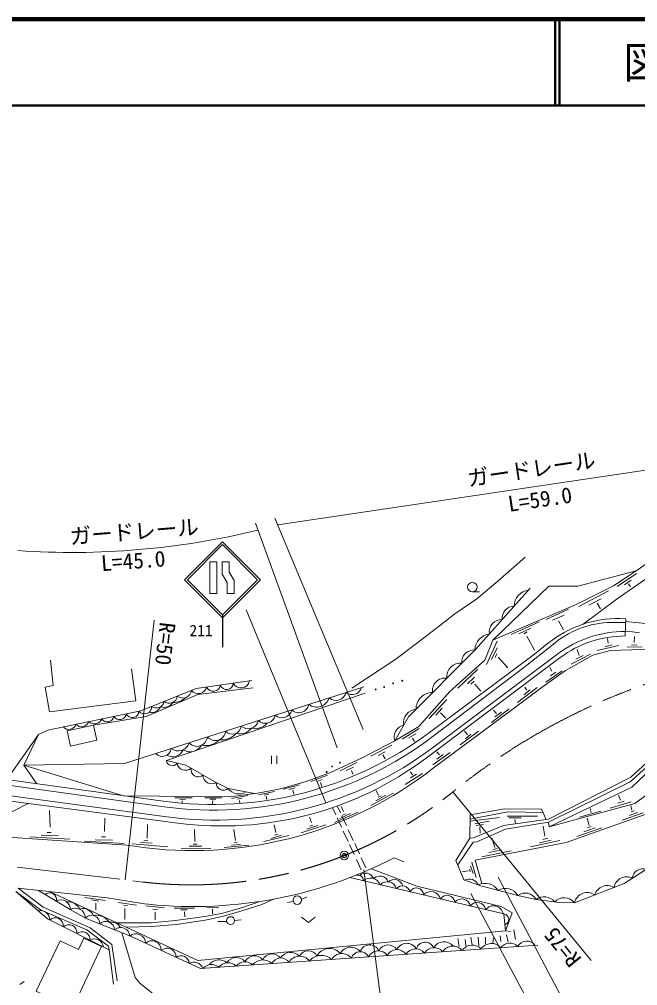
# Model space of a CAD drawing. Units: millimetres, scale not verified. Extents: x 40000 to 680000, y 20000 to 380000.
# Drawn here: x 446600 to 518314, y 267815 to 380000 of the extents above; entities that cross this region are included whole.
import ezdxf
from ezdxf.enums import TextEntityAlignment as Align

# ---------------------------------------------------------------- set-up
doc = ezdxf.new("R2010")
doc.units = ezdxf.units.MM
doc.header["$LTSCALE"] = 1000
doc.header["$PDMODE"] = 32
doc.header["$PDSIZE"] = 500
doc.linetypes.add('CHAIN', pattern=[18.5, 12, -1.5, 3.5, -1.5])
for name, color, linetype, lineweight in [('M-BGD', 7, 'Continuous', 13), ('M-BMK', 2, 'CHAIN', 13), ('M-BMK-SRVR', 3, 'Continuous', 25), ('M-STR-HTXT', 7, 'Continuous', 13), ('M-STR-STRC', 7, 'Continuous', 13), ('M-TTL', 2, 'Continuous', 140), ('M-TTL-LINE', 7, 'Continuous', 50)]:
    doc.layers.add(name, color=color, linetype=linetype, lineweight=lineweight)
doc.layers.add('M-TTL-TXT', color=7, linetype='Continuous')
doc.styles.add('ＭＳ ゴシック', font='')
doc.styles.get('ＭＳ ゴシック').set_extended_font_data('MS Gothic')

msp = doc.modelspace()

# ---------------------------------------------------------------- linework, layer by layer
at = {"layer": 'M-BGD'}
for p, q in [((515922, 314152), (518175, 315648)), ((517558, 314891), (516782, 314358)), ((517256, 314455), (517480, 314118)), ((499145, 313532), (499973, 313532)), ((511473, 311825), (514913, 313648)), ((514072, 312741), (512651, 311993)), ((513632, 312208), (513997, 311582)), ((507716, 310339), (510286, 311507)), ((509782, 310844), (508445, 310255)), ((462249, 310239), (458892, 280086)), ((503650, 308591), (506875, 310049)), ((509118, 310189), (509726, 309115)), ((515731, 309995), (516914, 309969)), ((516255, 310423), (516929, 310409)), ((516929, 310409), (516861, 308410)), ((505935, 309334), (504519, 308661)), ((505501, 308886), (505108, 308675)), ((500793, 305094), (502017, 307821)), ((505273, 304873), (508734, 307632)), ((505459, 308409), (506356, 306769)), ((506340, 306303), (508020, 307642)), ((514909, 307564), (514797, 308106)), ((517919, 307657), (517947, 308349)), ((494160, 297199), (506340, 306303)), ((509040, 306325), (494511, 295426)), ((502017, 307027), (501381, 305681)), ((501989, 306354), (501793, 305905)), ((510598, 305146), (512841, 306314)), ((511514, 306146), (511299, 306856)), ((513619, 306723), (516124, 307321)), ((515339, 307377), (514507, 307162)), ((517106, 307106), (518854, 307153)), ((518274, 307358), (517592, 307368)), ((509326, 305900), (493770, 294231)), ((502138, 305933), (503251, 304718)), ((512000, 306136), (511150, 305734)), ((494610, 296768), (505273, 304873)), ((497451, 302365), (499764, 304555)), ((507680, 303064), (509549, 304372)), ((508371, 304316), (508138, 304746)), ((508839, 304223), (508194, 303774)), ((499372, 303639), (498587, 302863)), ((498970, 302816), (499362, 303162)), ((463664, 293938), (486716, 301782)), ((499428, 302807), (500120, 302022)), ((504373, 300708), (506653, 302419)), ((505859, 302166), (505102, 301578)), ((505479, 302132), (505236, 302487)), ((494120, 298840), (496195, 301036)), ((495643, 300027), (494905, 299232)), ((501344, 298365), (503413, 299966)), ((501930, 299424), (501612, 299810)), ((502503, 299580), (501749, 299013)), ((495456, 299485), (496064, 298877)), ((491017, 296419), (492979, 297681)), ((497731, 295791), (499862, 297371)), ((498597, 296947), (498248, 297389)), ((492596, 297036), (491774, 296606)), ((492213, 296540), (492419, 296167)), ((498977, 296997), (498329, 296480)), ((487360, 294471), (489786, 295719)), ((475835, 294486), (475835, 293588)), ((476458, 294486), (476458, 293588)), ((489015, 294946), (488223, 294535)), ((488766, 294597), (489015, 294167)), ((494554, 293437), (496554, 294882)), ((495750, 294652), (495003, 294110)), ((495327, 294621), (495034, 294976)), ((447140, 293412), (458393, 289915)), ((483816, 292771), (485751, 293724)), ((485367, 293164), (484517, 292808)), ((485106, 292808), (485265, 292360)), ((445124, 291746), (463292, 289239)), ((480401, 291521), (482336, 292250)), ((481149, 291502), (481710, 291764)), ((491368, 291173), (493359, 292444)), ((492182, 292292), (491951, 292628)), ((491985, 291949), (492649, 292370)), ((444715, 291166), (463403, 288587)), ((477180, 290612), (479086, 291136)), ((477865, 290606), (478600, 290787)), ((481548, 291395), (481697, 290938)), ((443554, 289520), (464989, 286692)), ((443953, 290086), (463695, 287411)), ((464650, 289621), (466650, 289603)), ((468117, 289636), (470071, 289636)), ((468678, 289468), (469398, 289468)), ((471208, 289558), (473094, 289876)), ((471893, 289452), (472442, 289564)), ((474323, 289978), (476213, 290373)), ((475004, 289916), (475548, 290036)), ((475245, 289828), (475308, 289409)), ((478314, 290550), (478426, 290064)), ((487371, 288748), (490004, 290162)), ((489109, 289916), (487928, 289273)), ((488251, 289910), (487985, 290455)), ((488221, 289680), (488551, 289848)), ((512922, 270744), (496885, 290314)), ((516315, 289348), (516097, 289915)), ((440619, 285357), (447628, 288983)), ((465205, 289410), (465877, 289397)), ((465489, 289255), (465484, 289036)), ((469027, 289315), (469015, 288935)), ((472126, 289322), (472157, 289060)), ((482904, 288479), (483289, 287646)), ((483476, 288680), (483851, 287869)), ((484210, 288046), (483919, 288634)), ((512917, 287931), (512822, 288380)), ((515132, 288438), (517549, 289142)), ((515998, 288986), (516758, 289236)), ((517650, 288205), (517507, 288722)), ((450189, 286228), (450104, 288163)), ((456483, 285716), (456514, 287271)), ((480470, 286743), (480246, 287360)), ((483169, 286754), (485903, 287962)), ((483451, 287297), (483959, 286197)), ((484992, 287785), (483765, 287234)), ((484007, 287532), (484533, 286394)), ((484089, 287619), (484430, 287760)), ((498859, 286906), (502277, 287354)), ((503160, 287479), (506684, 287488)), ((503385, 287292), (504805, 287283)), ((511557, 287395), (514031, 288081)), ((512679, 286418), (512455, 287250)), ((516530, 287021), (518937, 287871)), ((517329, 287553), (518282, 287909)), ((517553, 288002), (517890, 288124)), ((461421, 284925), (461468, 286523)), ((476366, 285579), (476151, 286505)), ((479293, 285575), (482143, 286472)), ((481218, 286397), (479938, 285986)), ((480302, 286332), (480657, 286435)), ((499431, 286611), (501100, 286906)), ((499599, 286429), (500427, 286541)), ((499997, 286240), (500046, 285524)), ((504085, 287089), (504151, 286674)), ((507564, 285163), (507368, 286341)), ((511277, 285128), (514147, 286156)), ((512053, 285670), (513371, 286137)), ((512492, 286137), (512903, 286278)), ((447826, 285112), (452453, 284841)), ((449842, 285608), (450291, 285602)), ((456137, 285096), (456586, 285090)), ((466963, 284551), (466926, 285935)), ((471655, 284673), (471478, 285935)), ((474964, 284551), (477871, 285243)), ((477020, 285271), (475805, 284906)), ((476188, 285280), (476581, 285402)), ((484164, 285753), (484722, 284547)), ((484756, 285911), (485330, 284670)), ((501730, 283873), (501412, 284995)), ((454121, 284601), (458748, 284330)), ((459682, 284271), (463814, 283925)), ((460636, 284448), (462010, 284346)), ((461038, 284691), (461514, 284663)), ((466281, 284000), (467748, 284000)), ((466758, 284262), (467206, 284262)), ((470347, 283850), (473198, 284131)), ((471207, 284131), (472263, 284205)), ((471861, 284420), (471534, 284392)), ((484878, 284209), (485416, 283047)), ((485495, 284314), (486052, 283110)), ((505891, 283929), (509275, 284658)), ((506919, 284406), (508275, 284714)), ((507321, 284798), (507882, 284929)), ((465356, 283775), (468795, 283757)), ((500253, 282789), (503646, 283471)), ((501066, 283275), (502533, 283583)), ((501571, 283630), (502001, 283724)), ((485688, 282459), (486240, 281264)), ((486256, 282668), (486795, 281503)), ((490059, 282650), (491178, 282207)), ((499227, 280836), (498928, 281677)), ((499601, 280368), (499078, 282163)), ((498638, 281163), (497965, 281013)), ((498872, 281041), (498797, 281322)), ((454188, 278059), (456562, 277713)), ((454973, 277779), (455833, 277638)), ((455469, 277377), (455487, 276601)), ((458063, 277489), (460194, 277165)), ((458717, 277152), (459147, 277108)), ((477716, 277478), (478365, 277588)), ((479317, 277860), (479926, 278101)), ((458854, 276769), (458854, 275516)), ((461284, 277068), (463453, 276853)), ((462097, 276685), (462639, 276638)), ((462368, 276339), (462359, 275460)), ((464553, 276816), (466899, 276825)), ((465319, 276629), (466058, 276629)), ((465749, 276395), (465796, 275815)), ((468294, 276833), (469719, 276887)), ((468996, 276691), (468992, 276160)), ((469630, 275249), (470646, 275284)), ((471555, 275368), (472321, 275464)), ((502968, 274194), (503552, 274098)), ((503962, 274292), (504132, 273191)), ((497443, 273276), (497612, 272345)), ((498290, 273191), (498374, 272429)), ((498967, 273445), (499136, 272514)), ((499814, 273445), (499898, 272429)), ((500660, 273445), (500660, 272683)), ((501592, 273361), (501507, 272768)), ((502354, 273615), (502438, 272937)), ((503116, 273699), (503285, 272853)), ((447151, 268281), (446643, 267942))]:
    msp.add_line(p, q, dxfattribs=at)
for points in [[(458713, 289871), (471031, 289746), (474241, 290166), (476873, 290678), (479755, 291498), (482678, 292550), (486358, 294253), (490143, 296251), (492940, 297912), (496536, 301950), (500595, 305588), (501520, 307944), (511194, 312081), (515505, 314247), (518134, 315993), (522319, 318874), (525531, 322393), (531434, 325141)], [(531434, 325141), (532702, 324043), (529408, 323468), (525398, 321043), (522515, 317277), (515940, 312741), (511978, 309783)], [(485164, 302337), (490155, 305632), (492668, 307524), (495002, 309333), (497126, 310994), (499671, 312719), (502089, 314759), (505265, 317577)], [(501520, 307944), (508019, 314193), (511363, 314193), (518134, 315993)], [(490143, 296251), (491722, 299008), (499503, 306852), (505843, 313956)], [(516919, 310105), (518496, 309924), (523068, 309430), (540028, 312759)], [(498138, 280096), (497231, 282361), (498830, 284927), (499292, 284990), (502769, 286406), (507956, 287163), (517522, 292014), (524269, 298225), (538888, 300826), (542694, 304821), (575732, 310698)], [(497439, 281842), (499221, 284466), (499664, 284528), (502973, 285980), (507973, 286784), (517442, 291473), (524482, 297793), (538861, 300230), (543036, 304372), (575620, 310237)], [(518509, 308781), (517728, 308904), (516879, 308936)], [(507973, 286784), (508065, 286243), (517977, 288977), (523371, 292892), (523567, 295009), (525046, 296257), (539540, 297047), (543310, 303395), (556459, 304615), (561634, 306385), (561601, 307713)], [(494584, 293049), (503717, 299851), (507250, 302473), (509942, 304386), (513118, 306174), (515158, 306721), (517618, 306805), (519448, 306889), (521263, 307295)], [(508065, 286243), (517646, 290876), (524565, 297445), (539096, 299660), (543137, 303992), (556043, 305145), (561616, 307110)], [(450199, 305619), (450538, 302655), (449606, 302486), (450114, 299607), (460105, 300877), (459597, 304603)], [(448814, 296979), (449910, 297473), (460675, 299733), (467092, 302305), (473569, 303244)], [(447140, 293412), (458783, 293596), (486546, 302513)], [(455197, 298073), (461322, 299078), (467315, 301623), (473715, 302408)], [(461327, 283813), (459073, 284113), (440619, 285357), (448814, 296979)], [(448613, 291265), (447140, 293412), (448814, 296979)], [(473869, 290118), (470828, 290714), (469258, 291471), (465893, 293420), (463664, 293938)], [(498138, 280096), (500114, 279403), (504573, 278246), (506529, 277825), (509199, 277468), (510987, 277447), (516749, 279676), (521833, 282918), (522380, 285273), (523445, 288624), (529446, 291533), (537570, 291586), (543276, 290548)], [(498830, 284927), (498870, 287663), (502887, 288336), (507156, 288315), (507693, 287125)], [(500246, 279658), (499453, 282377), (510035, 284431), (522529, 288888)], [(498863, 287158), (503245, 287978), (507338, 287912)], [(449119, 285271), (449188, 285271), (451101, 285203)], [(455414, 284760), (455483, 284760), (457396, 284691)], [(502968, 274194), (503744, 276279), (502482, 277008), (492707, 279353), (487425, 281386)], [(502968, 274194), (502804, 276143), (484937, 280357)], [(457521, 268002), (457006, 271992), (449849, 275573), (446177, 278762)], [(457006, 271992), (456936, 272400), (454438, 274310), (449068, 276630), (446177, 278762)], [(446445, 279126), (449348, 276938), (454832, 274531), (457346, 272594), (457965, 268379)], [(446445, 279126), (456772, 278009), (460638, 277374)], [(448815, 278869), (452510, 276652), (454361, 275615), (459401, 273582), (467599, 269795), (506722, 272508)], [(450165, 278723), (467293, 270753), (502968, 274194)], [(457930, 275110), (461878, 275129), (464720, 275363), (468122, 275858), (470056, 276213), (472353, 276846), (474478, 277588)], [(458998, 274613), (461922, 274694), (464819, 274927), (468156, 275413), (470137, 275853), (472409, 276507), (474708, 277255), (476092, 277862)], [(479335, 275787), (480143, 275137), (480924, 275787)], [(470102, 260345), (467739, 262630), (466562, 263570), (462314, 266696), (460617, 268056), (460042, 268757), (458494, 273948)]]:
    msp.add_lwpolyline(points, dxfattribs=at)
for points in [[(452141, 297382), (455197, 298073), (455594, 296319), (452538, 295628)], [(448558, 267159), (452756, 265175), (456144, 272346), (454070, 273326), (453449, 272012), (451324, 273015)]]:
    msp.add_lwpolyline(points, close=True, dxfattribs=at)
for centre, radius in [((499145, 314086), 555), ((489960, 302921), 53.3), ((491012, 303215), 53.3), ((487927, 302206), 53.3), ((488909, 302486), 53.3), ((482884, 293263), 53.3), ((483775, 293718), 53.3), ((482230, 292622), 53.3), ((478836, 277741), 495), ((471097, 275366), 458)]:
    msp.add_circle(centre, radius, dxfattribs=at)
for centre, radius, start, end in [((505901, 311841), 1918, 97.43927, 179.06598), ((504027, 310444), 1429, 91.74955, 184.7557), ((502551, 308876), 1450, 87.9595, 188.54574), ((515981, 297652), 12774, 88.77067, 128.55215), ((515498, 299144), 10853, 88.77067, 128.55215), ((501416, 306706), 1977, 98.6975, 177.59422), ((516872, 295884), 13051, 89.96921, 126.87525), ((516854, 295864), 12546, 89.96921, 126.87525), ((499325, 305377), 1416, 85.35025, 185.11243), ((497755, 303679), 1581, 84.1791, 186.28358), ((470641, 302958), 764, 198.53584, 357.96737), ((472305, 303380), 1006, 206.52436, 349.97884), ((495951, 302087), 1438, 80.69863, 189.76405), ((465567, 302217), 1013, 230.51466, 353.17445), ((467352, 302725), 1001, 218.87982, 346.03707), ((469087, 302826), 837, 204.11156, 352.39164), ((483315, 302148), 1218, 229.57307, 346.03802), ((485205, 302739), 1133, 231.30837, 344.30271), ((494511, 299943), 1900, 89.30566, 181.15702), ((462498, 300945), 897, 231.70503, 351.98408), ((463359, 301340), 1224, 251.33156, 328.87771), ((463983, 301555), 947, 230.90628, 352.78284), ((464563, 302535), 1834, 265.09668, 315.63745), ((481083, 301660), 1508, 232.51456, 343.09652), ((459702, 299690), 765, 203.75708, 359.95128), ((461125, 300180), 820, 216.78156, 4.23727), ((461972, 300628), 1092, 254.48411, 335.77712), ((477059, 300073), 1157, 227.77138, 347.83971), ((479010, 300670), 1174, 225.72525, 349.88584), ((492711, 298362), 1546, 93.68153, 190.49052), ((453811, 298732), 865, 221.684, 342.02436), ((455290, 299142), 943, 225.88868, 337.81968), ((456810, 299213), 775, 213.50309, 350.20527), ((458236, 299476), 772, 210.7616, 352.94676), ((473141, 298838), 1200, 227.82859, 347.78249), ((475118, 299461), 1189, 227.49991, 348.11118), ((452341, 298432), 869, 222.23469, 341.47368), ((469319, 297488), 1212, 221.35365, 354.25743), ((471302, 298054), 1038, 221.44117, 354.16991), ((472206, 298693), 1645, 253.64666, 322.81501), ((473938, 299495), 1846, 256.79367, 319.34731), ((491539, 296667), 1457, 103.82904, 196.5773), ((469030, 330821), 41976, 262.14344, 306.77574), ((469154, 330260), 42068, 262.14344, 307.23731), ((467198, 296818), 1218, 221.75745, 353.85363), ((468168, 297914), 2239, 258.56979, 316.49939), ((470097, 298507), 2156, 261.85643, 319.73708), ((463180, 295484), 1048, 223.42943, 352.18165), ((469330, 328995), 41964, 262.28319, 306.87525), ((464392, 295683), 1292, 238.36496, 338.10048), ((465020, 296402), 1330, 232.90396, 342.70713), ((466414, 296463), 1506, 236.87478, 330.43502), ((464310, 293988), 648, 184.38031, 329.42), ((470140, 325731), 39378, 262.48298, 306.87525), ((466714, 328914), 45421, 263.18877, 307.85058), ((465868, 293827), 1014, 189.61586, 310.31468), ((467348, 292896), 839, 169.13176, 310.71226), ((468909, 292262), 1014, 180.10877, 300.65542), ((470273, 291353), 847, 177.55452, 310.96406), ((472064, 291587), 1514, 215.2317, 302.59615), ((466781, 327789), 50788, 263.05311, 297.28025), ((485810, 279975), 686, 1.21759, 101.05467), ((486759, 279870), 1014, 22.08276, 133.06258), ((488419, 279503), 1038, 21.32816, 133.90863), ((518878, 280215), 1168, 68.75339, 176.29883), ((487317, 279114), 1200, 20.2984, 133.15924), ((489259, 278775), 1113, 16.19871, 137.25893), ((490073, 279089), 1048, 16.85107, 130.92906), ((491021, 278464), 930, 15.36288, 138.09477), ((498771, 279059), 1142, 22.99157, 118.31977), ((500629, 277928), 1771, 32.56281, 117.10234), ((514790, 277932), 1510, 58.66434, 163.63471), ((517042, 278961), 1489, 63.22931, 169.89618), ((450108, 277805), 789, 347.33823, 130.73426), ((492650, 278359), 812, 359.09805, 154.35959), ((494329, 277565), 1168, 15.4762, 137.98145), ((496219, 277429), 886, 3.81086, 149.64679), ((502973, 277414), 1697, 30.80677, 120.10556), ((505284, 277157), 1413, 28.23086, 127.16594), ((512476, 277095), 1530, 55.57243, 166.72663), ((451409, 276667), 1102, 359.23848, 118.834), ((452280, 276103), 1452, 24.70127, 97.89941), ((497904, 276880), 1006, 10.65169, 142.80595), ((499705, 276467), 1009, 9.83454, 143.62311), ((507457, 276596), 1540, 37.68067, 127.07094), ((509792, 276484), 1534, 38.8523, 136.63528), ((449039, 275433), 1095, 359.86222, 103.44767), ((453107, 275670), 1149, 0.1548, 121.29469), ((453973, 275420), 1343, 23.57796, 106.18526), ((454965, 275029), 958, 357.38084, 137.718), ((455533, 274177), 1810, 33.66947, 100.51204), ((501601, 275959), 1130, 10.48058, 142.97706), ((502701, 275496), 655, 288.66048, 80.95463), ((450778, 274768), 924, 352.65351, 134.18701), ((452339, 273956), 948, 353.93551, 132.90501), ((456629, 274240), 1027, 2.60456, 133.46326), ((457251, 273966), 1233, 29.74719, 99.86083), ((453884, 273157), 923, 356.09041, 130.75011), ((458373, 273551), 1028, 1.73432, 134.33349), ((460117, 272712), 1126, 0.97235, 129.44527), ((455326, 272202), 1033, 6.50299, 120.33754), ((461978, 271934), 1084, 357.71988, 132.69774), ((491530, 271472), 1262, 29.64987, 155.12039), ((493664, 271763), 1090, 24.60153, 162.22309), ((495856, 271524), 1386, 39.67779, 150.01718), ((501361, 271294), 1422, 40.20183, 147.73153), ((503481, 271519), 1244, 41.78635, 146.147), ((505462, 271824), 1176, 34.35609, 153.57727), ((463771, 271157), 1021, 356.4139, 134.00372), ((475927, 270310), 1197, 37.01862, 155.37625), ((478071, 270278), 1407, 43.30306, 147.64064), ((480112, 270743), 1133, 26.86449, 153.80024), ((482565, 270508), 1624, 39.2649, 152.62215), ((484023, 270192), 1359, 36.98843, 150.94492), ((485040, 270954), 1350, 36.66977, 154.48741), ((486132, 270687), 1073, 25.39735, 162.536), ((487223, 271385), 1162, 24.15368, 161.15645), ((488230, 270613), 1249, 33.28416, 154.64919), ((489375, 271322), 1218, 33.97565, 153.74487), ((490401, 270749), 1254, 33.93586, 153.9975), ((492565, 270799), 1298, 37.95203, 149.98133), ((494702, 270908), 1309, 39.69071, 148.24264), ((496892, 271024), 1385, 39.26818, 148.66517), ((499120, 271144), 1381, 41.18202, 146.75134), ((465367, 270344), 945, 2.83259, 127.58503), ((466863, 269481), 1064, 18.27003, 121.2533), ((469766, 269413), 1404, 49.47135, 143.87877), ((470811, 269182), 1305, 43.69438, 144.23897), ((471765, 269808), 1278, 38.13726, 148.27157), ((472759, 269359), 1238, 43.73182, 144.20153), ((473870, 270061), 1224, 37.65514, 154.02467), ((474844, 269320), 1489, 44.89284, 143.04052), ((476931, 269896), 1136, 32.63284, 155.30052), ((479118, 269845), 1398, 36.2755, 151.65786), ((481625, 269545), 1782, 47.17698, 140.75637), ((468880, 268913), 1351, 49.79751, 138.13585)]:
    msp.add_arc(centre, radius, start, end, dxfattribs=at)
at = {"layer": 'M-BMK'}
msp.add_line((354473, 292336), (460932, 279847), dxfattribs=at)
for centre, radius, start, end in [((543740, 232775), 74203, 100.25766, 129.15657), ((466533, 327587), 48068, 263.30896, 309.15657)]:
    msp.add_arc(centre, radius, start, end, dxfattribs=at)
at = {"layer": 'M-BMK-SRVR', "lineweight": 13}
msp.add_circle((484292, 282920), 500, dxfattribs=at)
at = {"layer": 'M-BMK-SRVR'}
msp.add_point((484292, 282920), dxfattribs=at)
at = {"layer": 'M-STR-HTXT'}
for p, q in [((539860, 330741), (476581, 321306)), ((486475, 297551), (476250, 322100)), ((483470, 295421), (473981, 321516)), ((486561, 281276), (491471, 243509)), ((502120, 280426), (513969, 258075)), ((498950, 278534), (510722, 256326))]:
    msp.add_line(p, q, dxfattribs=at)
msp.add_arc((452796, 408161), 90053, 265.95128, 283.79943, dxfattribs=at)
at = {"layer": 'M-STR-STRC'}
for p, q in [((465750, 314941), (470162, 319354)), ((465750, 314941), (470162, 319354)), ((466090, 314941), (470162, 319014)), ((466090, 314941), (470162, 319014)), ((470162, 319354), (474575, 314941)), ((470162, 319354), (474575, 314941)), ((470162, 319014), (474235, 314941)), ((470162, 319014), (474235, 314941)), ((468693, 317022), (469506, 317022)), ((468693, 317022), (468693, 313335)), ((469506, 317022), (469506, 313335)), ((470137, 317022), (470950, 317022)), ((470137, 317022), (470137, 315604)), ((470950, 317022), (470950, 315819)), ((470137, 315604), (470697, 314621)), ((470950, 315819), (471510, 314836)), ((470162, 310529), (465750, 314941)), ((470162, 310529), (465750, 314941)), ((470162, 310868), (466090, 314941)), ((470162, 310868), (466090, 314941)), ((474575, 314941), (470162, 310529)), ((474235, 314941), (470162, 310868)), ((474575, 314941), (470162, 310529)), ((474235, 314941), (470162, 310868)), ((470697, 314621), (470697, 313335)), ((471510, 314836), (471510, 313335)), ((468693, 313335), (469506, 313335)), ((470697, 313335), (471510, 313335)), ((482132, 289031), (472920, 311451))]:
    msp.add_line(p, q, dxfattribs=at)
at = {"layer": 'M-STR-STRC', "lineweight": 25}
msp.add_line((470162, 310868), (470162, 307113), dxfattribs=at)
at = {"layer": 'M-STR-STRC'}
msp.add_arc((468434, 312911), 3428, 96.59637, 96.78439, dxfattribs=at)
at = {"layer": 'M-TTL'}
msp.add_line((680000, 380000), (40000, 380000), dxfattribs=at)
at = {"layer": 'M-TTL-LINE'}
for p, q in [((508747, 380000), (508747, 370000)), ((509247, 380000), (509247, 370000)), ((40000, 370000), (680000, 370000))]:
    msp.add_line(p, q, dxfattribs=at)

# ---------------------------------------------------------------- texts
at = {"layer": 'M-BGD', "style": 'ＭＳ ゴシック'}
for s, rotation, p in [('R=50', 263.474, (462359, 310145)), ('R=75', 129.161, (512312, 271282))]:
    msp.add_text(s, height=1833, rotation=rotation, dxfattribs=at).set_placement(p, align=Align.BOTTOM_LEFT)
at = {"layer": 'M-STR-HTXT', "style": 'ＭＳ ゴシック'}
for s, rotation, p in [('ガードレール', 8.48, (498784, 325228)), ('L=59.0', 8.48, (503501, 322278)), ('ガードレール', 4.381, (452552, 318504)), ('L=45.0', 4.381, (456188, 315383))]:
    msp.add_text(s, height=1833, rotation=rotation, dxfattribs=at).set_placement(p, align=Align.BOTTOM_LEFT)
at = {"layer": 'M-STR-STRC', "style": 'ＭＳ ゴシック'}
msp.add_text('211', height=1320, dxfattribs=at).set_placement((466330, 307990), align=Align.BOTTOM_LEFT)
at = {"layer": 'M-TTL-TXT', "style": 'ＭＳ ゴシック'}
msp.add_text('図面番号', height=3666, dxfattribs=at).set_placement((526622, 375000), align=Align.MIDDLE_CENTER)

doc.saveas('drawing.dxf')
